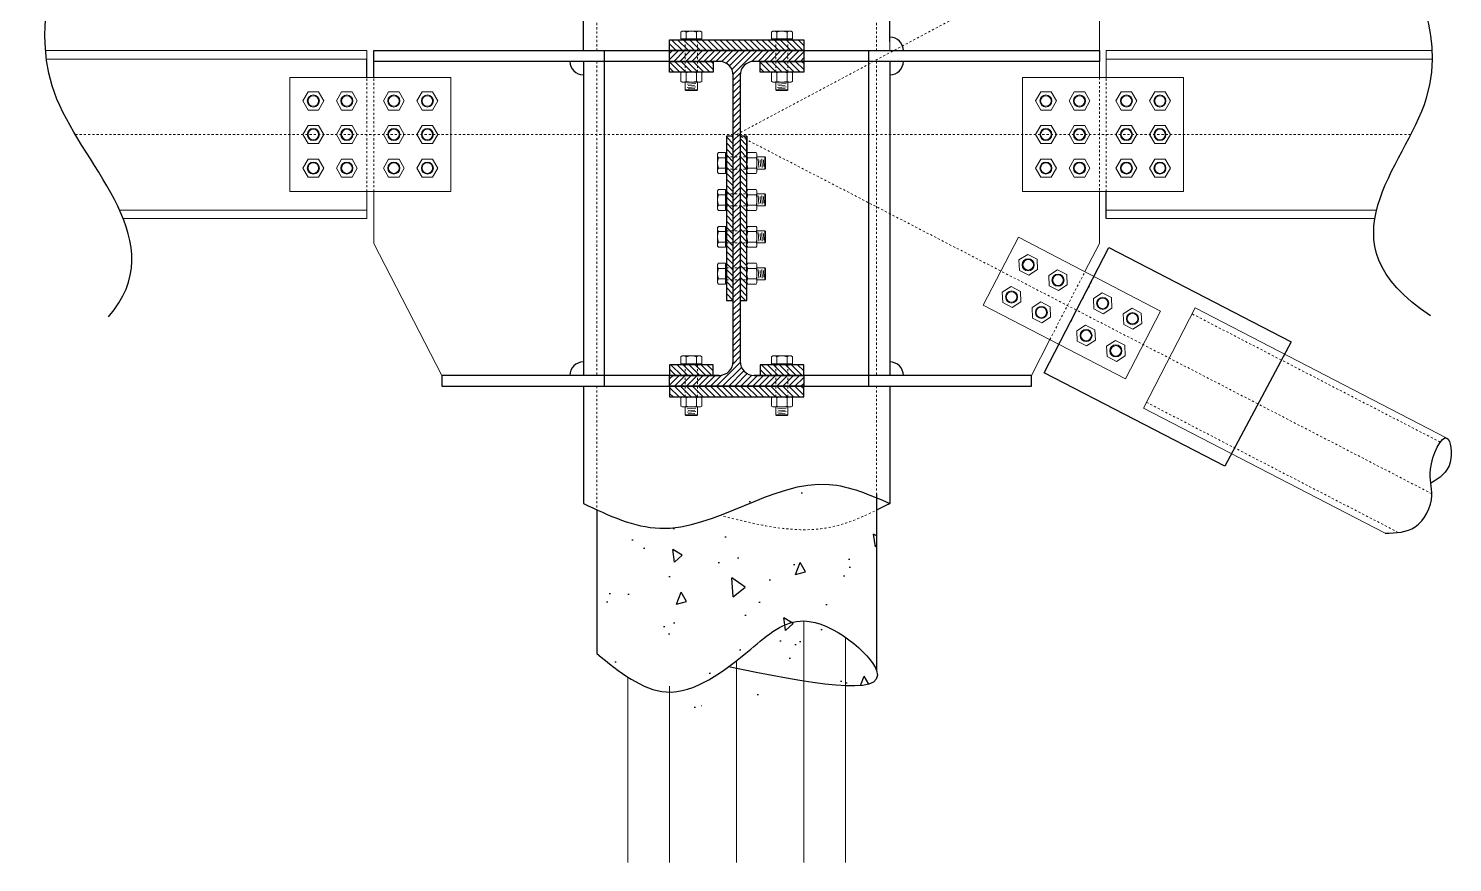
# Model space of a CAD drawing. Header units: millimetres. Extents: x -6949 to 83354, y -55091 to 16861.
# Drawn here: x 13944 to 16067, y -48045 to -46802 of the extents above; entities that cross this region are included whole.
import ezdxf

# ---------------------------------------------------------------- set-up
doc = ezdxf.new("R2010")
doc.units = ezdxf.units.MM
doc.linetypes.add('Tratto', pattern=[6.35, 3.175, -3.175])
for name, color, linetype, lineweight in [('armatura', 1, 'Continuous', 15), ('bulloni', 5, 'Continuous', 18), ('S-BEAM', 7, 'Continuous', 18), ('S-COLS', 7, 'Continuous', 18), ('S-FSTN', 7, 'Continuous', 18), ('SEZIONI acciaio - Steel sections', 220, 'Continuous', 25), ('tratteggio', 7, 'Tratto', 15)]:
    doc.layers.add(name, color=color, linetype=linetype, lineweight=lineweight)
pattern_1 = [(135, (0, 0), (-4.490128060534577, -4.490128060534577), [])]
pattern_2 = [(97.99999999999994, (-2529.107964374254, 7578.966755875532), (133.7503869756615, 124.7242640742402), [19.05, -209.55]), (42.99999999999998, (-2529.107964374254, 7578.966755875532), (-165.5653578596747, 101.6510164397211), [15.24, -167.64058417]), (148.4514447, (-2517.962134109153, 7589.360410748093), (-31.81496541808689, 226.3752749455984), [16.1900088, -178.0902446]), (94.18419999999993, (-2566.859721508501, 7612.958590678565), (212.6308214575585, 173.3191781519976), [28.57499999999999, -314.3249999999999]), (144.63555761, (-2549.140520127867, 7627.401858892234), (-25.01907201273977, 341.9860465484119), [24.28502314, -267.13560816]), (39.18415117000006, (-2566.859721508501, 7612.958590678565), (-25.01907199466581, 341.9860465502691), [22.85996707, -251.45973192]), (68.99999999999997, (-2540.425864823423, 7623.336510544934), (177.4476824217981, 44.24267626722601), [19.05, -209.55]), (13.99999999999999, (-2540.425864823423, 7623.336510544934), (-95.52470523653865, 169.1736630259935), [15.24, -167.64]), (119.451445, (-2525.638557920842, 7627.023400195409), (81.92297625256279, 213.4163396781142), [16.1900088, -178.0899376]), (85.49999999999999, (-2529.107964374254, 7578.966755875532), (-60.76996064075318, 58.87364395551975), [0, -165.608, 0, -170.18, 0, -168.275]), (55.49999999999997, (-2529.107964374254, 7578.966755875532), (-29.73759449722127, 116.6905752081068), [0, -97.02799999999999, 0, -161.798, 0, -64.135]), (15.49999999999997, (-2567.008860179629, 7536.873546670839), (94.98510361520712, 96.93017124016839), [0, -63.49999999999999, 0, -198.12, 0, -262.8899999999999]), (5.499999999999974, (-2584.004777581153, 7517.997668103715), (80.2222037187988, 127.0950780119338), [0, -82.55, 0, -131.572, 0, -186.69])]

# ---------------------------------------------------------------- blocks, each defined once
blk = doc.blocks.new('*U47')
at = {"layer": 'bulloni'}
for p, q in [((-35.61435235855606, 13.69999999999709), (-34.35795235855767, 15.58845726810978)), ((-35.61435235855606, 13.69999999999709), (-35.61435235855606, -13.70000000001164)), ((-34.35795235855767, 15.58845726810978), (-24.11435235855606, 15.58845726810978)), ((-34.35795235855767, 7.794228634054889), (-24.11435235855606, 7.794228634054889)), ((-24.11435235855606, 15.58845726810978), (-24.11435235855606, -15.58845726812433)), ((-24.11435235855606, 12.5), (-23.61435235855606, 12.5)), ((-23.61435235855606, 12.5), (-23.61435235855606, -12.5)), ((7.985647650384635, 13.69999999999709), (9.242047650390305, 15.58845726810978)), ((7.985647650384635, 13.69999999999709), (7.985647650384635, -13.69999999999709)), ((9.242047650390305, 15.58845726810978), (21.72924765038624, 15.58845726810978)), ((9.242047650390305, 7.794228634054889), (21.72924765038624, 7.794228634054889)), ((22.98564765038464, 13.69999999999709), (21.72924765038624, 15.58845726810978)), ((22.98564765038464, 13.69999999999709), (22.98564765038464, -13.69999999999709)), ((34.61435235855606, 9), (22.98564765038464, 9)), ((25.72050890014361, -6.5), (24.9934109167807, 6.5)), ((28.13661297898943, -5), (27.57730683794216, 5)), ((30.72050890014361, -6.5), (29.9934109167807, 6.5)), ((33.13661297898943, -5), (32.57730683794216, 5)), ((34.61435235855606, 9), (35.61435235855606, 8)), ((34.61435235855606, 9), (34.61435235855606, -9)), ((35.61435235855606, 8), (35.61435235855606, -8)), ((-35.61435235855606, -13.70000000001164), (-34.35795235855767, -15.58845726812433)), ((-24.11435235855606, -7.794228634069441), (-34.35795235855767, -7.794228634069441)), ((-34.35795235855767, -15.58845726812433), (-24.11435235855606, -15.58845726812433)), ((-24.11435235855606, -12.5), (-23.61435235855606, -12.5)), ((7.985647650384635, -13.69999999999709), (9.242047650390305, -15.58845726812433)), ((21.72924765038624, -7.794228634069441), (9.242047650390305, -7.794228634069441)), ((9.242047650390305, -15.58845726812433), (21.72924765038624, -15.58845726812433)), ((22.98564765038464, -13.69999999999709), (21.72924765038624, -15.58845726812433)), ((34.61435235855606, -9), (22.98564765038464, -9)), ((35.61435235855606, -8), (34.61435235855606, -9))]:
    blk.add_line(p, q, dxfattribs=at)
for centre, radius, start, end in [((-28.94209791729372, 11.69134295108961), 6.672254441261562, 144.2621470837138, 215.7378529162862), ((-10.80993459351157, 0), 24.80441776504056, 161.6858187882967, 198.3141812117033), ((-22.61435235855606, 10), 1, 180, 270), ((14.65790209164697, 11.69134295108961), 6.672254441261562, 144.2621470837138, 215.7378529162862), ((32.79006541542913, 0), 24.80441776504056, 161.6858187882967, 198.3141812117033), ((16.31339320912957, 11.69134295108961), 6.672254441261562, 324.2621470837138, 35.73785291628619), ((-1.81877011465258, 0), 24.80441776504056, 341.6858187882967, 18.3141812117033), ((-28.94209791729372, -11.69134295108961), 6.672254441261839, 144.2621470837138, 215.7378529162862), ((-22.61435235855606, -10), 1, 90, 180), ((14.65790209164697, -11.69134295108961), 6.672254441261839, 144.2621470837138, 215.7378529162862), ((16.31339320912957, -11.69134295108961), 6.672254441261839, 324.2621470837138, 35.73785291628619)]:
    blk.add_arc(centre, radius, start, end, dxfattribs=at)
at = {"layer": 'tratteggio'}
for points in [[(-22.61435235855606, 9), (7.985647650384635, 9)], [(-22.61435235855606, -9), (7.985647650384635, -8.999999999992724)]]:
    blk.add_lwpolyline(points, dxfattribs=at)
blk = doc.blocks.new('*U48')
at = {"layer": 'bulloni', "color": 0, "linetype": 'ByBlock', "lineweight": -2, "transparency": 16777216}
for p in [(0, 0), (-3.367778697655221e-15, -55), (-6.735557395310443e-15, -110), (-1.010333609296566e-14, -165)]:
    blk.add_blockref('*U47', p, dxfattribs=at)
blk = doc.blocks.new('*U57')
at = {"layer": 'bulloni'}
blk.add_lwpolyline([(-15.58845726812069, 0), (-7.794228634058527, -13.5), (7.794228634058527, -13.5), (15.58845726812069, 0), (7.794228634058527, 13.5), (-7.794228634058527, 13.5)], close=True, dxfattribs=at)
for radius in [9, 7.875]:
    blk.add_circle((3.637978807091713e-12, -7.275957614183426e-12), radius, dxfattribs=at)
blk = doc.blocks.new('*U58')
at = {"color": 0, "linetype": 'ByBlock', "lineweight": -2, "transparency": 16777216}
for p in [(0, 0), (50.00000000000364, 0), (-3.061620822990098e-15, -50.00006246897829), (50.00000000000364, -50.00006246897829), (-6.123241645980196e-15, -100.0001249379566), (50.00000000000363, -100.0001249379566)]:
    blk.add_blockref('*U57', p, dxfattribs=at)
blk = doc.blocks.new('*U59')
at = {"layer": 'bulloni'}
blk.add_lwpolyline([(-15.58845726812069, 0), (-7.794228634058527, -13.5), (7.794228634058527, -13.5), (15.58845726812069, 0), (7.794228634058527, 13.5), (-7.794228634058527, 13.5)], close=True, dxfattribs=at)
for radius in [9, 7.875]:
    blk.add_circle((3.637978807091713e-12, -7.275957614183426e-12), radius, dxfattribs=at)
blk = doc.blocks.new('*U60')
at = {"color": 0, "linetype": 'ByBlock', "lineweight": -2, "transparency": 16777216}
for p in [(0, 0), (50.00000000000364, 0), (-3.061620822990098e-15, -50.00006246897829), (50.00000000000364, -50.00006246897829), (-6.123241645980196e-15, -100.0001249379566), (50.00000000000363, -100.0001249379566)]:
    blk.add_blockref('*U59', p, dxfattribs=at)
blk = doc.blocks.new('*U63')
at = {"layer": 'bulloni'}
blk.add_lwpolyline([(-15.58845726812069, 0), (-7.794228634058527, -13.5), (7.794228634058527, -13.5), (15.58845726812069, 0), (7.794228634058527, 13.5), (-7.794228634058527, 13.5)], close=True, dxfattribs=at)
for radius in [9, 7.875]:
    blk.add_circle((3.637978807091713e-12, -7.275957614183426e-12), radius, dxfattribs=at)
blk = doc.blocks.new('*U64')
at = {"color": 0, "linetype": 'ByBlock', "lineweight": -2, "transparency": 16777216}
for p in [(0, 0), (50.00000000000364, 0), (-3.061620822990098e-15, -50.00006246897829), (50.00000000000364, -50.00006246897829), (-6.123241645980196e-15, -100.0001249379566), (50.00000000000363, -100.0001249379566)]:
    blk.add_blockref('*U63', p, dxfattribs=at)
blk = doc.blocks.new('*U61')
at = {"layer": 'bulloni'}
blk.add_lwpolyline([(-15.58845726812069, 0), (-7.794228634058527, -13.5), (7.794228634058527, -13.5), (15.58845726812069, 0), (7.794228634058527, 13.5), (-7.794228634058527, 13.5)], close=True, dxfattribs=at)
for radius in [9, 7.875]:
    blk.add_circle((3.637978807091713e-12, -7.275957614183426e-12), radius, dxfattribs=at)
blk = doc.blocks.new('*U62')
at = {"color": 0, "linetype": 'ByBlock', "lineweight": -2, "transparency": 16777216}
for p in [(0, 0), (50.00000000000364, 0), (-3.061620822990098e-15, -50.00006246897829), (50.00000000000364, -50.00006246897829), (-6.123241645980196e-15, -100.0001249379566), (50.00000000000363, -100.0001249379566)]:
    blk.add_blockref('*U61', p, dxfattribs=at)
blk = doc.blocks.new('*U69')
at = {"layer": 'bulloni'}
blk.add_lwpolyline([(-15.58845726812069, 0), (-7.794228634058527, -13.5), (7.794228634058527, -13.5), (15.58845726812069, 0), (7.794228634058527, 13.5), (-7.794228634058527, 13.5)], close=True, dxfattribs=at)
for radius in [9, 7.875]:
    blk.add_circle((3.637978807091713e-12, -7.275957614183426e-12), radius, dxfattribs=at)
blk = doc.blocks.new('*U70')
at = {"color": 0, "linetype": 'ByBlock', "lineweight": -2, "transparency": 16777216}
for p in [(0, 0), (50.00000000000364, 0), (-3.30654635769863e-15, -54.00000000001268), (50.00000000000364, -54.00000000001268)]:
    blk.add_blockref('*U69', p, dxfattribs=at)
blk = doc.blocks.new('*U71')
at = {"layer": 'bulloni'}
blk.add_lwpolyline([(-15.58845726812069, 0), (-7.794228634058527, -13.5), (7.794228634058527, -13.5), (15.58845726812069, 0), (7.794228634058527, 13.5), (-7.794228634058527, 13.5)], close=True, dxfattribs=at)
for radius in [9, 7.875]:
    blk.add_circle((3.637978807091713e-12, -7.275957614183426e-12), radius, dxfattribs=at)
blk = doc.blocks.new('*U72')
at = {"color": 0, "linetype": 'ByBlock', "lineweight": -2, "transparency": 16777216}
for p in [(0, 0), (50.00000000000364, 0), (-3.30654635769863e-15, -54.00000000001268), (50.00000000000364, -54.00000000001268)]:
    blk.add_blockref('*U71', p, dxfattribs=at)

msp = doc.modelspace()

# ---------------------------------------------------------------- hatches: boundary and pattern name
h = msp.add_hatch()
h.set_pattern_fill('ANSI31', color=256, scale=2, angle=90)
h.set_pattern_definition(pattern_1)
h.paths.add_polyline_path([(15000.00048, -47334.8685597571), (14900.00048, -47334.8685597571), (14900.00048, -47350.86855975757), (15000.00048, -47350.86855975757)])
h.paths.add_polyline_path([(15100.00048, -47334.8685597571), (15000.00048, -47334.8685597571), (15000.00048, -47350.86855975757), (15100.00048, -47350.86855975757)])
h.paths.add_polyline_path([(15000.00048, -46818.86855975617), (14941.50048, -46818.86855975617), (14941.50048, -46834.86855975664), (15000.00048, -46834.86855975664)])
h.paths.add_polyline_path([(15058.50048, -46818.86855975617), (15000.00048, -46818.86855975617), (15000.00048, -46834.86855975664), (15058.50048, -46834.86855975664)])
h.paths.add_polyline_path([(15076.50048, -46818.86855975617), (15058.50048, -46818.86855975617), (15058.50048, -46834.86855975664), (15076.50048, -46834.86855975664)])
h.paths.add_polyline_path([(15100.00048, -46818.86855975617), (15076.50048, -46818.86855975617), (15076.50048, -46834.86855975664), (15100.00048, -46834.86855975664)])
h.paths.add_polyline_path([(14941.50048, -46818.86855975617), (14923.50048, -46818.86855975617), (14923.50048, -46834.86855975664), (14941.50048, -46834.86855975664)])
h.paths.add_polyline_path([(14923.50048, -46818.86855975617), (14900.00048, -46818.86855975617), (14900.00048, -46834.86855975664), (14923.50048, -46834.86855975664)])
h = msp.add_hatch()
h.set_pattern_fill('ANSI31', color=256, scale=2, angle=90)
h.set_pattern_definition(pattern_1)
h.paths.add_polyline_path([(14965.00048, -46850.8685597571), (14941.50048, -46850.8685597571), (14941.50048, -46866.86855975757), (14946.20048, -46866.86855975757), (14965.00048, -46866.86855975757)])
h.paths.add_polyline_path([(14941.50048, -46850.8685597571), (14923.50048, -46850.8685597571), (14923.50048, -46866.86855975757), (14941.50048, -46866.86855975757)])
h.paths.add_polyline_path([(14923.50048, -46850.8685597571), (14900.00048, -46850.8685597571), (14900.00048, -46866.86855975757), (14923.50048, -46866.86855975757)])
h.paths.add_polyline_path([(15058.50048, -46850.8685597571), (15035.00048, -46850.8685597571), (15035.00048, -46866.86855975757), (15058.50048, -46866.86855975757)])
h.paths.add_polyline_path([(15076.50048, -46850.8685597571), (15058.50048, -46850.8685597571), (15058.50048, -46866.86855975757), (15076.50048, -46866.86855975757)])
h.paths.add_polyline_path([(15100.00048, -46850.8685597571), (15076.50048, -46850.8685597571), (15076.50048, -46866.86855975757), (15081.20048, -46866.86855975757), (15100.00048, -46866.86855975757)])
h.paths.add_polyline_path([(15100.00048, -47302.86855975617), (15035.00048, -47302.86855975617), (15035.00048, -47318.86855975664), (15100.00048, -47318.86855975664)])
h.paths.add_polyline_path([(14965.00048, -47302.86855975617), (14900.00048, -47302.86855975617), (14900.00048, -47318.86855975664), (14965.00048, -47318.86855975664)])
h = msp.add_hatch()
h.set_pattern_fill('ANSI31', color=256, scale=2, angle=90)
h.set_pattern_definition(pattern_1)
h.paths.add_polyline_path([(14994.90047999851, -46962.36855975687), (14984.70047999553, -46962.36855975687), (14984.70047999553, -46993.36855975687), (14994.90047999851, -46993.36855975687)])
h.paths.add_polyline_path([(15015.30048000447, -46967.77349763095), (15005.10048000149, -46962.50349771311), (15005.10048000149, -46993.36855975687), (15015.30048000447, -46993.36855975687)])
h.paths.add_polyline_path([(15015.30048000447, -46962.36855975687), (15005.10048000149, -46962.36855975687), (15005.10048000149, -46962.50349771311), (15015.30048000447, -46967.77349763095)])
h.paths.add_polyline_path([(15015.30048000447, -46993.36855975687), (15005.10048000149, -46993.36855975687), (15005.10048000149, -47011.36855975686), (15015.30048000447, -47011.36855975686)])
h.paths.add_polyline_path([(14994.90047999851, -46993.36855975687), (14984.70047999553, -46993.36855975687), (14984.70047999553, -46994.36855975687), (14984.70047999553, -47011.36855975687), (14994.90047999851, -47011.36855975687)])
h.paths.add_polyline_path([(14994.90047999851, -47011.36855975687), (14984.70047999553, -47011.36855975687), (14984.70047999553, -47048.36855975687), (14994.90047999851, -47048.36855975687)])
h.paths.add_polyline_path([(15015.30048000447, -47011.36855975686), (15005.10048000149, -47011.36855975686), (15005.10048000149, -47048.36855975687), (15015.30048000447, -47048.36855975687), (15015.30048000447, -47043.66855975687)])
h.paths.add_polyline_path([(15015.30048000447, -47048.36855975687), (15005.10048000149, -47048.36855975687), (15005.10048000149, -47207.36855975687), (15015.30048000447, -47207.36855975687)])
h.paths.add_polyline_path([(14994.90047999851, -47048.36855975687), (14984.70047999553, -47048.36855975687), (14984.70047999553, -47207.36855975688), (14994.90047999851, -47207.36855975688)])
h = msp.add_hatch()
h.set_pattern_fill('AR-CONC', color=256, angle=47.99999999999998)
h.set_pattern_definition(pattern_2)
edge = h.paths.add_edge_path()
edge.add_spline(control_points=[(15208.50047838909, -47528.09780740004), (15222.09886620844, -47522.43262056758), (15247.2197626736, -47502.89388514562), (15050.15937759643, -47447.62258216426), (14934.48678947598, -47583.86867926266), (14810.54005391321, -47527.56498251816), (14771.5004783845, -47509.83097434422)], knot_values=[0, 0, 0, 0, 45.40762748929205, 140.6166082208578, 401.1580139626918, 520.9526918642199, 520.9526918642199, 520.9526918642199, 520.9526918642199], degree=3, periodic=0)
edge.add_spline(control_points=[(14969.81767691298, -47525.81718189976), (15009.18739995395, -47539.18245775641), (15070.98226062993, -47560.1606434195), (15184.46259040266, -47538.11216559532), (15208.50047838909, -47528.09780740004)], knot_values=[520.9526918642199, 520.9526918642199, 520.9526918642199, 520.9526918642199, 661.8701943812187, 742.137317059071, 742.137317059071, 742.137317059071, 742.137317059071], degree=3, periodic=0)
edge.add_line((15208.50047838909, -47528.09780740004), (15208.5004783891, -47758.69096604153))
edge.add_spline(control_points=[(15208.5004783891, -47758.69096604151), (15199.53422680715, -47733.76875382092), (15105.44420095029, -47652.85158112812), (15008.62821104872, -47739.31973364229), (14900.44190591287, -47821.05416913634), (14825.57997902421, -47760.88658893286), (14791.50047838452, -47733.49641647466)], knot_values=[0, 3.080913302255794e-11, 3.080913302255794e-11, 3.080913302255794e-11, 131.2395490403192, 220.7361039430126, 362.0852820981834, 480.2025657033868, 480.2025657033868, 480.2025657033868, 480.2025657033868], degree=3, periodic=0)
edge.add_line((14791.50047838452, -47733.49641647466), (14791.5004783845, -47518.84134214498))
h = msp.add_hatch()
h.set_pattern_fill('AR-CONC', color=256, angle=47.99999999999998)
h.set_pattern_definition(pattern_2)
edge = h.paths.add_edge_path()
edge.add_spline(control_points=[(15052.68787592845, -47701.66963372668), (15067.47519293325, -47691.51725006394), (15093.52012670118, -47679.48189272091), (15125.19970972522, -47688.91758045332), (15137.93787592959, -47694.94166118122)], knot_values=[296.9434305999085, 296.9434305999085, 296.9434305999085, 296.9434305999085, 348.9630166630676, 385.4239193755278, 385.4239193755278, 385.4239193755278, 385.4239193755278], degree=3, periodic=0)
edge.add_line((15137.93787592959, -47694.94166118122), (15137.9378759296, -47779.57597243338))
edge.add_spline(control_points=[(15137.9378759296, -47779.57597243338), (15113.25395535347, -47776.89403235463), (15083.91009574133, -47771.91190804641), (15052.68787592846, -47766.00260969628)], knot_values=[599.1185761200541, 599.1185761200541, 599.1185761200541, 599.1185761200541, 659.9619776189662, 659.9619776189662, 659.9619776189662, 659.9619776189662], degree=3, periodic=0)
edge.add_line((15052.68787592846, -47766.00260969628), (15052.68787592845, -47701.66963372668))
edge = h.paths.add_edge_path()
edge.add_spline(control_points=[(15137.93787592959, -47694.94166118122), (15149.35127498923, -47700.3392385257), (15160.51073740825, -47707.45150074908), (15170.5004783891, -47715.19217434229)], knot_values=[385.4239193755278, 385.4239193755278, 385.4239193755278, 385.4239193755278, 418.0928943327669, 418.0928943327669, 418.0928943327669, 418.0928943327669], degree=3, periodic=0)
edge.add_line((15170.5004783891, -47715.19217434229), (15170.5004783891, -47781.6998679474))
edge.add_spline(control_points=[(15170.50047838904, -47781.6998679474), (15160.97935883679, -47781.64992265241), (15150.01651989789, -47780.88833281209), (15137.93787592959, -47779.57597243338)], knot_values=[569.345923827709, 569.345923827709, 569.345923827709, 569.345923827709, 599.1185761200541, 599.1185761200541, 599.1185761200541, 599.1185761200541], degree=3, periodic=0)
edge.add_line((15137.9378759296, -47779.57597243338), (15137.93787592959, -47694.94166118122))
edge = h.paths.add_edge_path()
edge.add_spline(control_points=[(15170.5004783891, -47715.19217434229), (15189.49279541802, -47729.90860464629), (15225.44782647, -47771.27831483746), (15199.00800138889, -47781.84941093314), (15170.50047838904, -47781.6998679474)], knot_values=[418.0928943327669, 418.0928943327669, 418.0928943327669, 418.0928943327669, 480.2025657033868, 569.345923827709, 569.345923827709, 569.345923827709, 569.345923827709], degree=3, periodic=0)
edge.add_line((15170.5004783891, -47781.6998679474), (15170.5004783891, -47715.19217434229))
edge = h.paths.add_edge_path()
edge.add_spline(control_points=[(15052.68787592846, -47766.00260969627), (15031.60395972515, -47762.01214546979), (15009.66349121957, -47757.59887998299), (14987.72302271399, -47753.18561449619)], knot_values=[659.9619776189662, 659.9619776189662, 659.9619776189662, 659.9619776189662, 701.0486519943026, 701.0486519943026, 701.0486519943026, 701.0486519943026], degree=3, periodic=0)
edge.add_spline(control_points=[(14791.50047838452, -47733.49641647466), (14825.57997902421, -47760.88658893286), (14900.44190591287, -47821.05416913634), (14992.50098110703, -47751.5038084539), (15042.03450744651, -47708.98381276903), (15052.68787592845, -47701.66963372668)], knot_values=[0, 0, 0, 0, 118.1172836052034, 259.4664617603742, 296.9434305999085, 296.9434305999085, 296.9434305999085, 296.9434305999085], degree=3, periodic=0)
edge.add_line((15052.68787592845, -47701.66963372668), (15052.68787592846, -47766.00260969627))
at = {"layer": 'SEZIONI acciaio - Steel sections'}
h = msp.add_hatch(dxfattribs=at)
h.set_pattern_fill('ANSI31', color=256, scale=2)
h.set_pattern_definition([(45, (0, 0), (-4.490128060534577, 4.490128060534577), [])])
h.paths.add_polyline_path([(15100.00048, -46834.86855975664), (14900.00048, -46834.86855975664), (14900.00048, -46850.8685597571), (14973.90047999851, -46850.8685597571, -0.414213562373095), (14994.90047999851, -46871.8685597571), (14994.90047999851, -47297.86855975687, -0.4142135623730951), (14973.90047999828, -47318.8685597571), (14900.00048, -47318.8685597571), (14900.00048, -47334.86855975664), (15100.00048, -47334.86855975664), (15100.00048, -47318.8685597571), (15026.10048000172, -47318.8685597571, -0.4142135623730951), (15005.10048000149, -47297.86855975687), (15005.10048000149, -46871.8685597571, -0.4142135623730951), (15026.10048000149, -46850.8685597571), (15100.00048, -46850.8685597571)])

# ---------------------------------------------------------------- linework, layer by layer
for p, q in [((14771.50047999992, -46850.8685597571), (14771.50047999992, -47318.86855975621)), ((15228.50048000008, -46850.8685597571), (15228.50048000008, -47318.86855975621))]:
    msp.add_line(p, q)
for points in [[(14771.5004799999, -46834.86855975664), (14771.5004799999, -46284.90620590911)], [(15228.50048000448, -46821.46985911651), (15228.50048000448, -46284.90620590912)], [(14448.98946132147, -46874.86855976104), (14448.98946132122, -46847.36855975787)], [(14973.90047999649, -46850.8685597571), (14458.99146132117, -46850.8685597571), (14458.99146132117, -46834.86855975664), (15541.00949867479, -46834.86855975664), (15541.00949867479, -46850.8685597571), (15026.10047999947, -46850.8685597571)], [(14802.86844564384, -47334.86855975668), (14802.86844564384, -47318.86855975621), (14802.86844564384, -46834.86855975664)], [(15197.13251435615, -47334.86855975668), (15197.13251435616, -47318.86855975621), (15197.13251435616, -46834.86855975664)], [(14458.9914613215, -46874.86855976095), (14458.9914613215, -46850.8685597571)], [(14984.70047999553, -46962.36855975687), (14984.70047999553, -46994.36855975687)], [(15015.30048000447, -46962.36855975687), (15015.30048000447, -47002.36855975687)], [(15551.01149867479, -47084.86855975664), (15551.01149867479, -47044.86855975661)], [(14973.90067488712, -47318.8685597562), (14560.61196695235, -47318.86855975623), (14560.61196695235, -47334.86855975669), (15439.38899304361, -47334.86855975664), (15439.38899304361, -47318.86855975617), (15026.10028478304, -47318.8685597562)], [(14771.50047999992, -47334.86855975668), (14771.5004783845, -47509.83097434422)], [(15228.50047999991, -47334.86855975665), (15228.50047838909, -47509.83097434418)], [(15208.50047838909, -47495.4506778846), (15208.5004783891, -47758.69096604153)], [(14791.5004783845, -47518.84163884682), (14791.50047838452, -47733.49641647466)], [(15228.50047838909, -47509.83097434418), (15208.50047838909, -47519.70981109317)]]:
    msp.add_lwpolyline(points)
for points in [[(14900.00048, -46818.86855975617), (15100.00048, -46818.86855975617), (15100.00048, -46834.86855975664), (14900.00048, -46834.86855975664)], [(14900.00048, -46850.8685597571), (14965.00048, -46850.8685597571), (14965.00048, -46866.86855975757), (14900.00048, -46866.86855975757)], [(15035.00048, -46850.8685597571), (15100.00048, -46850.8685597571), (15100.00048, -46866.86855975757), (15035.00048, -46866.86855975757)], [(14994.90047999851, -46962.36855975687), (14984.70047999553, -46962.36855975687), (14984.70047999553, -47207.36855975688), (14994.90047999851, -47207.36855975688)], [(15015.30048000447, -46962.36855975687), (15005.10048000149, -46962.36855975687), (15005.10048000149, -47207.36855975687), (15015.30048000447, -47207.36855975687)], [(15826.59976749935, -47268.7726596219), (15727.77521654644, -47454.06623244339), (15458.41893847265, -47314.89694973541), (15554.7190050273, -47128.29904242643)], [(14900.00048, -47318.86855975664), (14965.00048, -47318.86855975664), (14965.00048, -47302.86855975617), (14900.00048, -47302.86855975617)], [(15035.00048, -47318.86855975664), (15100.00048, -47318.86855975664), (15100.00048, -47302.86855975617), (15035.00048, -47302.86855975617)], [(14900.00048, -47350.86855975757), (15100.00048, -47350.86855975757), (15100.00048, -47334.8685597571), (14900.00048, -47334.8685597571)]]:
    msp.add_lwpolyline(points, close=True)
for centre, start, end in [((15228.50048000009, -46834.86867729933), 0, 90.00000000000001), ((14771.50047999991, -46850.86844221441), 180, 270), ((15228.50048000009, -46850.86844221441), 270, 0), ((14771.50047999991, -47318.86855975621), 90.00000000000001, 180), ((15228.5004800001, -47318.86855975621), 0, 90.00000000000001)]:
    msp.add_arc(centre, 20, start, end)
for points in [[(14063.59822502138, -47231.47741903905), (14160.49589534183, -47121.02026310151), (13898.02823398318, -46901.31980968239), (13990.73307335514, -46704.25742255541), (13990.73307335514, -46704.25742255541)], [(16034.50991240004, -47229.91810513798), (15864.96415786644, -47119.46094920044), (16127.43181922509, -46899.76049578132), (15994.04665921158, -46702.69810865433), (15994.04665921158, -46702.69810865433)]]:
    msp.add_open_spline(points, degree=3)
for points in [[(15966.85680030759, -47554.12900472244), (16011.28297571656, -47544.68612807263), (16036.30465317349, -47497.77048411941), (16034.09560462852, -47458.68686930321), (16058.8613334661, -47412.22851129444), (16063.77531895204, -47447.9422387201), (16034.90977084304, -47479.4946857623)], [(14771.5004783845, -47509.83097434422), (14885.50084990162, -47546.63695412321), (15137.69429472728, -47481.21302506893), (15228.50047838909, -47509.83097434418)], [(14791.50047838452, -47733.49641647466), (14894.89503467496, -47790.60384520137), (15021.01339958963, -47726.77792416302), (15100.04757493611, -47684.78706245774), (15208.5004783891, -47758.69096604153), (14987.72302271399, -47753.18561449619)]]:
    msp.add_spline(points, degree=3)
at = {"layer": 'armatura'}
for points in [[(15100.21786390405, -47684.79071196524), (15100.21786390408, -48044.79122925161)], [(15162.12236750555, -47709.04731940104), (15162.15561441736, -48044.7850957776)], [(15000.00047838684, -47743.85391524516), (15000.00047838686, -48044.78509577761)], [(14837.84534235634, -47768.34009778704), (14837.84534235636, -48044.78509577762)], [(14899.78309286962, -47781.79851442177), (14899.78309286964, -48044.78509577762)], [(14899.76682624305, -47790.76790243601), (14899.78309286964, -48044.78509577762)]]:
    msp.add_lwpolyline(points, dxfattribs=at)
at = {"layer": 'bulloni'}
for p, q in [((14918.80047999999, -46805.86855975617), (14916.91202273187, -46807.12495975617)), ((14946.20048, -46805.86855975617), (14918.80047999999, -46805.86855975617)), ((14946.20048, -46805.86855975617), (14948.08893726812, -46807.12495975617)), ((15053.80047999999, -46805.86855975617), (15051.91202273187, -46807.12495975617)), ((15081.20048, -46805.86855975617), (15053.80047999999, -46805.86855975617)), ((15081.20048, -46805.86855975617), (15083.08893726812, -46807.12495975617)), ((14916.91202273187, -46807.12495975617), (14916.91202273187, -46817.36855975617)), ((14948.08893726812, -46817.36855975617), (14916.91202273187, -46817.36855975617)), ((14920.00048, -46817.36855975617), (14920.00048, -46817.86855975617)), ((14945.00048, -46817.86855975617), (14920.00048, -46817.86855975617)), ((14924.70625136594, -46817.36855975617), (14924.70625136594, -46807.12495975617)), ((14940.29470863405, -46807.12495975617), (14940.29470863405, -46817.36855975617)), ((14945.00048, -46817.36855975617), (14945.00048, -46817.86855975617)), ((14948.08893726812, -46807.12495975617), (14948.08893726812, -46817.36855975617)), ((15051.91202273187, -46807.12495975617), (15051.91202273187, -46817.36855975617)), ((15083.08893726812, -46817.36855975617), (15051.91202273187, -46817.36855975617)), ((15055.00048, -46817.36855975617), (15055.00048, -46817.86855975617)), ((15080.00048, -46817.86855975617), (15055.00048, -46817.86855975617)), ((15059.70625136594, -46817.36855975617), (15059.70625136594, -46807.12495975617)), ((15075.29470863405, -46807.12495975617), (15075.29470863405, -46817.36855975617)), ((15080.00048, -46817.36855975617), (15080.00048, -46817.86855975617)), ((15083.08893726812, -46807.12495975617), (15083.08893726812, -46817.36855975617)), ((14918.80048, -46866.86855975757), (14916.91202273187, -46868.12495975757)), ((14916.91202273187, -46868.12495975757), (14916.91202273187, -46880.61215975757)), ((14946.20048, -46866.86855975757), (14918.80048, -46866.86855975757)), ((14924.70625136594, -46880.61215975757), (14924.70625136594, -46868.12495975757)), ((14940.29470863405, -46868.12495975757), (14940.29470863405, -46880.61215975757)), ((14946.20048, -46866.86855975757), (14948.08893726812, -46868.12495975757)), ((14948.08893726812, -46868.12495975757), (14948.08893726812, -46880.61215975757)), ((15053.80048, -46866.86855975757), (15051.91202273187, -46868.12495975757)), ((15051.91202273187, -46868.12495975757), (15051.91202273187, -46880.61215975757)), ((15081.20048, -46866.86855975757), (15053.80048, -46866.86855975757)), ((15059.70625136594, -46880.61215975757), (15059.70625136594, -46868.12495975757)), ((15075.29470863405, -46868.12495975757), (15075.29470863405, -46880.61215975757)), ((15081.20048, -46866.86855975757), (15083.08893726812, -46868.12495975757)), ((15083.08893726812, -46868.12495975757), (15083.08893726812, -46880.61215975757)), ((14918.80048, -46881.86855975757), (14916.91202273187, -46880.61215975757)), ((14946.20048, -46881.86855975757), (14918.80048, -46881.86855975757)), ((14923.50048, -46893.49726446574), (14923.50048, -46881.86855975757)), ((14926.00048, -46884.60342100733), (14939.00048, -46883.87632302396)), ((14926.00048, -46889.60342100733), (14939.00048, -46888.87632302396)), ((14927.50048, -46887.01952508617), (14937.50048, -46886.46021894513)), ((14941.50048, -46893.49726446574), (14941.50048, -46881.86855975757)), ((14946.20048, -46881.86855975757), (14948.08893726812, -46880.61215975757)), ((15053.80048, -46881.86855975757), (15051.91202273187, -46880.61215975757)), ((15081.20048, -46881.86855975757), (15053.80048, -46881.86855975757)), ((15058.50048, -46893.49726446574), (15058.50048, -46881.86855975757)), ((15061.00048, -46884.60342100733), (15074.00048, -46883.87632302396)), ((15061.00048, -46889.60342100733), (15074.00048, -46888.87632302396)), ((15062.50048, -46887.01952508617), (15072.50048, -46886.46021894513)), ((15076.50048, -46893.49726446574), (15076.50048, -46881.86855975757)), ((15081.20048, -46881.86855975757), (15083.08893726812, -46880.61215975757)), ((14924.50048, -46894.49726446574), (14923.50048, -46893.49726446574)), ((14941.50048, -46893.49726446574), (14923.50048, -46893.49726446574)), ((14940.50048, -46894.49726446574), (14924.50048, -46894.49726446574)), ((14927.50048, -46892.01952508617), (14937.50048, -46891.46021894513)), ((14941.50048, -46893.49726446574), (14940.50048, -46894.49726446574)), ((15059.50048, -46894.49726446574), (15058.50048, -46893.49726446574)), ((15076.50048, -46893.49726446574), (15058.50048, -46893.49726446574)), ((15075.50048, -46894.49726446574), (15059.50048, -46894.49726446574)), ((15062.50048, -46892.01952508617), (15072.50048, -46891.46021894513)), ((15076.50048, -46893.49726446574), (15075.50048, -46894.49726446574)), ((14918.80047999999, -47289.86855975617), (14916.91202273187, -47291.12495975617)), ((14916.91202273187, -47291.12495975617), (14916.91202273187, -47301.36855975617)), ((14946.20048, -47289.86855975617), (14918.80047999999, -47289.86855975617)), ((14924.70625136594, -47301.36855975617), (14924.70625136594, -47291.12495975617)), ((14940.29470863405, -47291.12495975617), (14940.29470863405, -47301.36855975617)), ((14946.20048, -47289.86855975617), (14948.08893726812, -47291.12495975617)), ((14948.08893726812, -47291.12495975617), (14948.08893726812, -47301.36855975617)), ((15053.80047999999, -47289.86855975617), (15051.91202273187, -47291.12495975617)), ((15051.91202273187, -47291.12495975617), (15051.91202273187, -47301.36855975617)), ((15081.20048, -47289.86855975617), (15053.80047999999, -47289.86855975617)), ((15059.70625136594, -47301.36855975617), (15059.70625136594, -47291.12495975617)), ((15075.29470863405, -47291.12495975617), (15075.29470863405, -47301.36855975617)), ((15081.20048, -47289.86855975617), (15083.08893726812, -47291.12495975617)), ((15083.08893726812, -47291.12495975617), (15083.08893726812, -47301.36855975617)), ((14948.08893726812, -47301.36855975617), (14916.91202273187, -47301.36855975617)), ((14920.00048, -47301.36855975617), (14920.00048, -47301.86855975617)), ((14945.00048, -47301.86855975617), (14920.00048, -47301.86855975617)), ((14945.00048, -47301.36855975617), (14945.00048, -47301.86855975617)), ((15083.08893726812, -47301.36855975617), (15051.91202273187, -47301.36855975617)), ((15055.00048, -47301.36855975617), (15055.00048, -47301.86855975617)), ((15080.00048, -47301.86855975617), (15055.00048, -47301.86855975617)), ((15080.00048, -47301.36855975617), (15080.00048, -47301.86855975617)), ((14918.80048, -47350.86855975757), (14916.91202273187, -47352.12495975757)), ((14916.91202273187, -47352.12495975757), (14916.91202273187, -47364.61215975757)), ((14946.20048, -47350.86855975757), (14918.80048, -47350.86855975757)), ((14924.70625136594, -47364.61215975757), (14924.70625136594, -47352.12495975757)), ((14940.29470863405, -47352.12495975757), (14940.29470863405, -47364.61215975757)), ((14946.20048, -47350.86855975757), (14948.08893726812, -47352.12495975757)), ((14948.08893726812, -47352.12495975757), (14948.08893726812, -47364.61215975757)), ((15053.80048, -47350.86855975757), (15051.91202273187, -47352.12495975757)), ((15051.91202273187, -47352.12495975757), (15051.91202273187, -47364.61215975757)), ((15081.20048, -47350.86855975757), (15053.80048, -47350.86855975757)), ((15059.70625136594, -47364.61215975757), (15059.70625136594, -47352.12495975757)), ((15075.29470863405, -47352.12495975757), (15075.29470863405, -47364.61215975757)), ((15081.20048, -47350.86855975757), (15083.08893726812, -47352.12495975757)), ((15083.08893726812, -47352.12495975757), (15083.08893726812, -47364.61215975757)), ((14918.80048, -47365.86855975757), (14916.91202273187, -47364.61215975757)), ((14946.20048, -47365.86855975757), (14918.80048, -47365.86855975757)), ((14923.50048, -47377.49726446574), (14923.50048, -47365.86855975757)), ((14924.50048, -47378.49726446574), (14923.50048, -47377.49726446574)), ((14941.50048, -47377.49726446574), (14923.50048, -47377.49726446574)), ((14940.50048, -47378.49726446574), (14924.50048, -47378.49726446574)), ((14926.00048, -47368.60342100733), (14939.00048, -47367.87632302396)), ((14926.00048, -47373.60342100733), (14939.00048, -47372.87632302396)), ((14927.50048, -47371.01952508617), (14937.50048, -47370.46021894513)), ((14927.50048, -47376.01952508617), (14937.50048, -47375.46021894513)), ((14941.50048, -47377.49726446574), (14940.50048, -47378.49726446574)), ((14941.50048, -47377.49726446574), (14941.50048, -47365.86855975757)), ((14946.20048, -47365.86855975757), (14948.08893726812, -47364.61215975757)), ((15053.80048, -47365.86855975757), (15051.91202273187, -47364.61215975757)), ((15081.20048, -47365.86855975757), (15053.80048, -47365.86855975757)), ((15058.50048, -47377.49726446574), (15058.50048, -47365.86855975757)), ((15059.50048, -47378.49726446574), (15058.50048, -47377.49726446574)), ((15076.50048, -47377.49726446574), (15058.50048, -47377.49726446574)), ((15075.50048, -47378.49726446574), (15059.50048, -47378.49726446574)), ((15061.00048, -47368.60342100733), (15074.00048, -47367.87632302396)), ((15061.00048, -47373.60342100733), (15074.00048, -47372.87632302396)), ((15062.50048, -47371.01952508617), (15072.50048, -47370.46021894513)), ((15062.50048, -47376.01952508617), (15072.50048, -47375.46021894513)), ((15076.50048, -47377.49726446574), (15075.50048, -47378.49726446574)), ((15076.50048, -47377.49726446574), (15076.50048, -47365.86855975757)), ((15081.20048, -47365.86855975757), (15083.08893726812, -47364.61215975757))]:
    msp.add_line(p, q, dxfattribs=at)
for centre, radius, start, end in [((14920.80913704891, -46812.54081419743), 6.672254441261839, 54.26214708365467, 125.7378529163453), ((14932.50048, -46830.67297752122), 24.80441776504056, 71.68581878829706, 108.3141812117029), ((14944.19182295109, -46812.54081419743), 6.672254441261562, 54.26214708365467, 125.7378529163453), ((15055.80913704891, -46812.54081419743), 6.672254441261839, 54.26214708365467, 125.7378529163453), ((15067.50048, -46830.67297752122), 24.80441776504056, 71.68581878829706, 108.3141812117029), ((15079.19182295109, -46812.54081419743), 6.672254441261562, 54.26214708365467, 125.7378529163453), ((14922.50048, -46818.86855975617), 1, 0, 90), ((14942.50048, -46818.86855975617), 1, 90, 180), ((15057.50048, -46818.86855975617), 1, 0, 90), ((15077.50048, -46818.86855975617), 1, 90, 180), ((14920.80913704891, -46873.54081419883), 6.672254441261839, 54.26214708365467, 125.7378529163453), ((14932.50048, -46891.67297752261), 24.80441776504056, 71.68581878829706, 108.3141812117029), ((14944.19182295109, -46873.54081419883), 6.672254441261562, 54.26214708365467, 125.7378529163453), ((15055.80913704891, -46873.54081419883), 6.672254441261839, 54.26214708365467, 125.7378529163453), ((15067.50048, -46891.67297752261), 24.80441776504056, 71.68581878829706, 108.3141812117029), ((15079.19182295109, -46873.54081419883), 6.672254441261562, 54.26214708365467, 125.7378529163453), ((14920.80913704891, -46875.19630531631), 6.672254441261839, 234.262147083655, 305.737852916345), ((14932.50048, -46857.06414199253), 24.80441776504056, 251.6858187882968, 288.3141812117032), ((14944.19182295109, -46875.19630531631), 6.672254441261562, 234.262147083655, 305.737852916345), ((15055.80913704891, -46875.19630531631), 6.672254441261839, 234.262147083655, 305.737852916345), ((15067.50048, -46857.06414199253), 24.80441776504056, 251.6858187882968, 288.3141812117032), ((15079.19182295109, -46875.19630531631), 6.672254441261562, 234.262147083655, 305.737852916345), ((14920.80913704891, -47296.54081419743), 6.672254441261839, 54.26214708352521, 125.7378529164748), ((14932.50048, -47314.67297752122), 24.80441776504056, 71.68581878854363, 108.3141812114563), ((14944.19182295109, -47296.54081419743), 6.672254441261562, 54.26214708352521, 125.7378529164748), ((15055.80913704891, -47296.54081419743), 6.672254441261839, 54.26214708352521, 125.7378529164748), ((15067.50048, -47314.67297752122), 24.80441776504056, 71.68581878854363, 108.3141812114563), ((15079.19182295109, -47296.54081419743), 6.672254441261562, 54.26214708352521, 125.7378529164748), ((14922.50048, -47302.86855975617), 1, 0, 90), ((14942.50048, -47302.86855975617), 1, 90, 180), ((15057.50048, -47302.86855975617), 1, 0, 90), ((15077.50048, -47302.86855975617), 1, 90, 180), ((14920.80913704891, -47357.54081419883), 6.672254441261839, 54.26214708352521, 125.7378529164748), ((14932.50048, -47375.67297752261), 24.80441776504056, 71.68581878854363, 108.3141812114563), ((14944.19182295109, -47357.54081419883), 6.672254441261562, 54.26214708352521, 125.7378529164748), ((15055.80913704891, -47357.54081419883), 6.672254441261839, 54.26214708352521, 125.7378529164748), ((15067.50048, -47375.67297752261), 24.80441776504056, 71.68581878854363, 108.3141812114563), ((15079.19182295109, -47357.54081419883), 6.672254441261562, 54.26214708352521, 125.7378529164748), ((14920.80913704891, -47359.19630531631), 6.672254441261839, 234.2621470835252, 305.7378529164748), ((14932.50048, -47341.06414199253), 24.80441776504056, 251.6858187885436, 288.3141812114563), ((14944.19182295109, -47359.19630531631), 6.672254441261562, 234.2621470835252, 305.7378529164748), ((15055.80913704891, -47359.19630531631), 6.672254441261839, 234.2621470835252, 305.7378529164748), ((15067.50048, -47341.06414199253), 24.80441776504056, 251.6858187885436, 288.3141812114563), ((15079.19182295109, -47359.19630531631), 6.672254441261562, 234.2621470835252, 305.7378529164748)]:
    msp.add_arc(centre, radius, start, end, dxfattribs=at)
at = {"layer": 'S-BEAM'}
for p, q in [((15541.00949867479, -46874.86855975659), (15541.00949867479, -46847.36855975659)), ((16037.01242224568, -46834.86855975663), (15551.01149867479, -46834.86855975664)), ((15551.01149867479, -46834.86855975659), (15551.01149867479, -46874.86855975659)), ((16037.28080013331, -46847.36855975663), (15551.01149867479, -46847.36855975664)), ((16037.28080013331, -46847.36855975664), (15551.01149867479, -46847.36855975664)), ((16037.28080013331, -46847.36855975664), (15551.01149867479, -46847.36855975664)), ((15551.01149867479, -46874.86855975659), (15551.01149867479, -46847.36855975659)), ((14448.98946132314, -47044.86855976105), (14448.98946132314, -47084.86855975786)), ((14458.99146132055, -47044.86855976097), (14458.99146132117, -47122.18370700035)), ((15541.00949867479, -47044.86855975661), (15541.00949867479, -47122.18370700035)), ((14080.0288225783, -47072.36855975664), (14448.98946132309, -47072.36855975664)), ((15551.01149867479, -47072.36855975664), (15953.92314334446, -47072.36855975664)), ((15953.92314334447, -47072.36855975664), (15551.01149867479, -47072.36855975664)), ((15953.92314334447, -47072.36855975664), (15551.01149867479, -47072.36855975664)), ((14085.37532193558, -47084.86855976083), (14448.98946132319, -47084.86855976107)), ((15951.35533807764, -47084.86855975664), (15551.01149867479, -47084.86855975664)), ((14560.61196695236, -47318.86855975617), (14458.99146132118, -47122.18370700035)), ((15519.15656550255, -47164.23679405056), (15541.00980654995, -47122.18310899911)), ((15606.3796485589, -47367.88254254725), (15683.63272231403, -47218.36046191904)), ((15439.38899304361, -47318.86855975617), (15466.85033634111, -47265.52902512646))]:
    msp.add_line(p, q, dxfattribs=at)
msp.add_lwpolyline([(13971.12139756569, -46847.36855975778), (14448.98946132122, -46847.36855975787), (14448.98946132122, -46834.86855975787), (13969.79106743453, -46834.86855975778)], dxfattribs=at)
at = {"layer": 'S-COLS'}
msp.add_line((15228.50047999989, -46834.86855975664), (15228.50047999989, -46284.90620591112), dxfattribs=at)
at = {"layer": 'S-FSTN'}
for p, q in [((15541.00949867479, -46789.07702387852), (15541.00949867479, -46834.86855975661)), ((14333.9904613215, -46874.86855976196), (14333.99046132287, -47044.86855976196)), ((14573.9904613215, -46874.86855976003), (14333.9904613215, -46874.86855976196)), ((14573.9904613215, -46874.86855976003), (14333.9904613215, -46874.86855976196)), ((14333.9904613215, -46874.86855976196), (14333.99046132287, -47044.86855976196)), ((14573.99046132287, -47044.86855976002), (14573.9904613215, -46874.86855976003)), ((14573.99046132287, -47044.86855976002), (14573.9904613215, -46874.86855976003)), ((15426.01049867479, -47044.86855975659), (15426.01049867479, -46874.86855975659)), ((15426.01049867479, -46874.86855975659), (15666.01049867479, -46874.86855975659)), ((15666.01049867479, -46874.86855975659), (15666.01049867479, -47044.86855975659)), ((14333.99046132287, -47044.86855976198), (14573.99046132287, -47044.86855976004)), ((14333.99046132287, -47044.86855976198), (14573.99046132287, -47044.86855976004)), ((15666.01049867479, -47044.86855975661), (15426.01049867479, -47044.86855975661))]:
    msp.add_line(p, q, dxfattribs=at)
msp.add_lwpolyline([(15632.02453495769, -47222.88875142399), (15419.94884825001, -47112.68340090012), (15367.62056386959, -47213.96395507416), (15579.69625057726, -47324.16930559802)], close=True, dxfattribs=at)
for points in [[(15683.63274774568, -47218.36041269649), (16058.86133346622, -47412.22851129451)], [(15966.85680030759, -47554.12900472244), (15606.37967399055, -47367.88249332469)]]:
    msp.add_lwpolyline(points, dxfattribs=at)
at = {"layer": 'SEZIONI acciaio - Steel sections'}
msp.add_lwpolyline([(14900.00047999798, -46834.86855975664), (15100.00047999798, -46834.86855975664), (15100.00047999798, -46850.8685597571), (15026.10047999947, -46850.8685597571, 0.4142135623730946), (15005.10047999947, -46871.8685597571), (15005.10047999947, -47297.86855975664, 0.414213562373095), (15026.10047999947, -47318.8685597571), (15100.00047999798, -47318.8685597571), (15100.00047999798, -47334.86855975664), (14900.00047999798, -47334.86855975664), (14900.00047999798, -47318.8685597571), (14973.90047999649, -47318.8685597571, 0.414213562373095), (14994.90047999649, -47297.86855975664), (14994.90047999649, -46871.8685597571, 0.4142135623730952), (14973.90047999649, -46850.8685597571), (14900.00047999798, -46850.8685597571)], format="xyb", close=True, dxfattribs=at)
at = {"layer": 'tratteggio'}
for p, q in [((15000.00060000469, -46959.86855975661), (16030.31242476204, -46410.36889350934)), ((14448.98946132287, -47044.86855976105), (14448.98946132149, -46874.86855976104)), ((14458.99146132287, -47044.86855976097), (14458.9914613215, -46874.86855976095)), ((14014.18036938354, -46959.86862375911), (16004.96006221488, -46959.86861518312)), ((16036.33148562701, -47495.30617549094), (15000.00060000469, -46959.86855975661)), ((16048.86778730734, -47418.32104310922), (15679.04254713811, -47227.24467207912)), ((15610.96987430456, -47358.99823451026), (15986.22520432782, -47552.88015192004))]:
    msp.add_line(p, q, dxfattribs=at)
for points in [[(14791.5004799999, -46834.86855975664), (14791.5004799999, -46275.89554140651)], [(15208.50048000448, -46834.86855975664), (15208.50048000448, -46299.2865023687)], [(14923.50048, -46866.86855975757), (14923.50048, -46818.86855975617)], [(14941.50048, -46866.86855975757), (14941.50048, -46818.86855975617)], [(15058.50048, -46866.86855975757), (15058.50048, -46818.86855975617)], [(15076.50048, -46866.86855975757), (15076.50048, -46818.86855975617)], [(14791.5004799999, -46850.8685597571), (14791.50047999993, -47318.86855975621)], [(15208.5004800001, -46850.8685597571), (15208.50048000007, -47318.86855975621)], [(15541.00949867479, -46874.86855975659), (15541.00949867479, -47044.86855975661)], [(15551.01149867479, -47044.86855975661), (15551.01149867479, -46874.86855975659)], [(15466.85042452983, -47265.52885506937), (15519.15656550255, -47164.23679405056)], [(15480.41120489745, -47272.57572865017), (15532.97748279946, -47171.41884805643)], [(14923.50048, -47350.86855975757), (14923.50048, -47302.86855975617)], [(14941.50048, -47350.86855975757), (14941.50048, -47302.86855975617)], [(15058.50048, -47350.86855975757), (15058.50048, -47302.86855975617)], [(15076.50048, -47350.86855975757), (15076.50048, -47302.86855975617)], [(14791.50047838449, -47334.86855975668), (14791.5004783845, -47518.84163884682)], [(15208.50048161551, -47334.86855975668), (15208.5004816155, -47518.84163884682)]]:
    msp.add_lwpolyline(points, dxfattribs=at)
msp.add_spline([(15228.50047838909, -47509.83097434418), (15140.42014624811, -47545.0067629824), (14975.39750722329, -47527.28917752271)], degree=3, dxfattribs=at)

# ---------------------------------------------------------------- block references
for name, p in [('*U58', (14368.99046132178, -46909.86855976166)), ('*U64', (15461.0104986737, -46909.86855975629))]:
    msp.add_blockref(name, p)
at = {"xscale": -1}
for name, p, rotation in [('*U60', (14538.99046132179, -46909.86855976029), 9.244605081448755e-10), ('*U70', (15409.82079426415, -47201.99981888954), 152.6761095661622)]:
    msp.add_blockref(name, p, dxfattribs=dict(at, rotation=rotation))
msp.add_blockref('*U62', (15631.01049867371, -46909.86855975492), dxfattribs=at)
at = {"rotation": 152.6761095661595}
msp.add_blockref('*U72', (15565.29532917308, -47282.32832561008), dxfattribs=at)
at = {"layer": 'bulloni'}
msp.add_blockref('*U48', (15007.31483235408, -47002.36855975687), dxfattribs=at)

doc.saveas('drawing.dxf')
